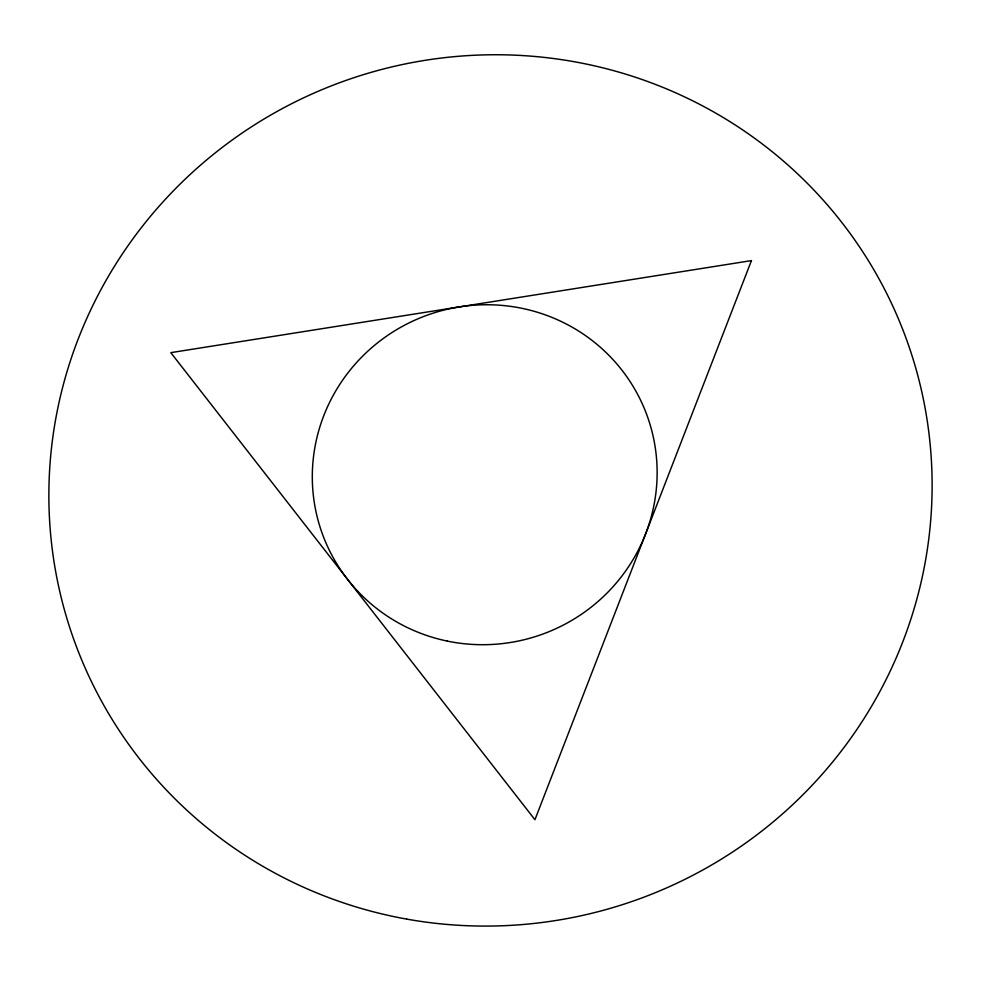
<?xml version="1.0" encoding="UTF-8"?>
<svg xmlns="http://www.w3.org/2000/svg" width="981" height="981" viewBox="0 0 981 981"><rect width="100%" height="100%" fill="white"/><g stroke="black" fill="none" stroke-linecap="round" stroke-linejoin="round"><path stroke-width="1.47" d="M751.446 260.603L534.939 819.711L170.804 352.657L751.446 260.603M447.25 641.083A172.803 169.603 -20.2 0 0 649.201 421.781A172.803 169.603 -20.2 0 0 357.697 361.302A172.803 169.603 -20.2 0 0 447.25 641.083M406.625 919.087A442.554 434.73 -20.2 0 0 907.928 343.448A442.554 434.73 -20.2 0 0 156.923 208.72A442.554 434.73 -20.2 0 0 406.625 919.087"/></g></svg>
